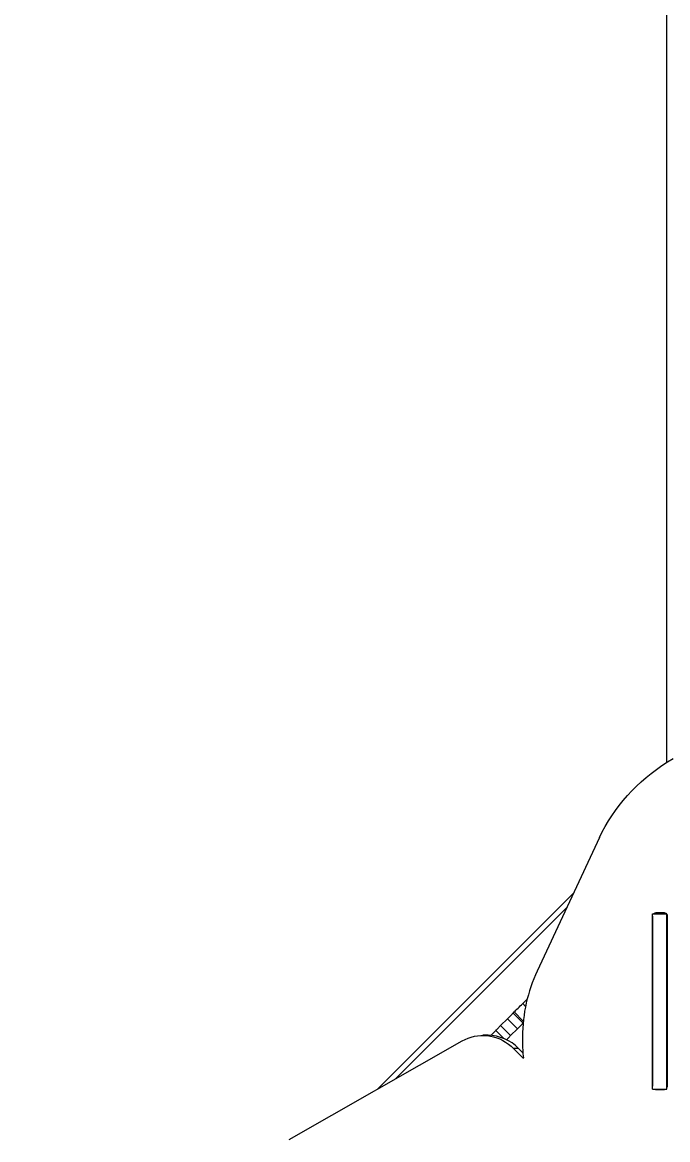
# Model space of a CAD drawing. Header units: millimetres. Extents: x -9608 to 9087, y -7864 to 6934.
# Drawn here: x -3909 to -2952, y -1429 to 229 of the extents above; entities that cross this region are included whole.
import ezdxf

# ---------------------------------------------------------------- set-up
doc = ezdxf.new("R2010")
doc.units = ezdxf.units.MM
for name, color, linetype in [('DIKOM_ОБЪЕКТ', 7, 'Continuous'), ('DIKOM_РАЗМЕР_ЗОНА', 7, 'Continuous'), ('DIKOM_РАЗМЕР_ОБЪЕКТА', 7, 'Continuous')]:
    doc.layers.add(name, color=color, linetype=linetype)
doc.styles.add('style1', font='arial.ttf', dxfattribs={"width": 0.8})
doc.dimstyles.new('1-50', dxfattribs={"dimtxt": 300, "dimasz": 200, "dimexe": 100, "dimexo": 0, "dimgap": 100, "dimtad": 1, "dimtxsty": 'style1', "dimcen": 200, "dimclrd": 7, "dimclre": 7, "dimclrt": 7, "dimadec": 1, "dimazin": 2, "dimtfac": 1, "dimtmove": 0, "dimatfit": 2, "dimfxl": 0, "dimlwd": 25, "dimlwe": 18, "dimarcsym": 0})

# ---------------------------------------------------------------- blocks, each defined once
blk = doc.blocks.new('*D16')
at = {"layer": 'Defpoints', "color": 0, "transparency": 16777216}
for p in [(-6125, 3662.5), (7039, -2261), (7039, -7136.2)]:
    blk.add_point(p, dxfattribs=at)
at = {"layer": 'DIKOM_РАЗМЕР_ОБЪЕКТА', "color": 7, "lineweight": 18, "transparency": 16777216}
for p, q in [((-6125, 3662.5), (-6125, -7236.2)), ((7039, -2261), (7039, -7236.2))]:
    blk.add_line(p, q, dxfattribs=at)
at = {"layer": 'DIKOM_РАЗМЕР_ОБЪЕКТА', "color": 7, "lineweight": 25, "transparency": 16777216}
blk.add_line((-5925, -7136.2), (6839, -7136.2), dxfattribs=at)
at = {"layer": 'DIKOM_РАЗМЕР_ОБЪЕКТА', "color": 7, "transparency": 16777216}
for points in [[(-5925, -7102.9), (-5925, -7169.5), (-6125, -7136.2)], [(6839, -7102.9), (6839, -7169.5), (7039, -7136.2)]]:
    blk.add_solid(points, dxfattribs=at)
at = {"layer": 'DIKOM_РАЗМЕР_ОБЪЕКТА', "color": 7, "transparency": 16777216, "insert": (326.4, -6882.9), "char_height": 300, "attachment_point": 5, "style": 'style1'}
blk.add_mtext('13200', dxfattribs=at)
blk = doc.blocks.new('*D17')
at = {"layer": 'Defpoints', "color": 0, "transparency": 16777216}
for p in [(779.9, 5437.6), (-8598.7, -4942), (837.1, -4942)]:
    blk.add_point(p, dxfattribs=at)
at = {"layer": 'DIKOM_РАЗМЕР_ОБЪЕКТА', "color": 7, "lineweight": 18, "transparency": 16777216}
for p, q in [((779.9, 5437.6), (-8698.7, 5437.6)), ((837.1, -4942), (-8698.7, -4942))]:
    blk.add_line(p, q, dxfattribs=at)
at = {"layer": 'DIKOM_РАЗМЕР_ОБЪЕКТА', "color": 7, "lineweight": 25, "transparency": 16777216}
blk.add_line((-8598.7, 5237.6), (-8598.7, -4742), dxfattribs=at)
at = {"layer": 'DIKOM_РАЗМЕР_ОБЪЕКТА', "color": 7, "transparency": 16777216}
for points in [[(-8632.1, 5237.6), (-8565.4, 5237.6), (-8598.7, 5437.6)], [(-8632.1, -4742), (-8565.4, -4742), (-8598.7, -4942)]]:
    blk.add_solid(points, dxfattribs=at)
at = {"layer": 'DIKOM_РАЗМЕР_ОБЪЕКТА', "color": 7, "transparency": 16777216, "insert": (-8851.9, -261.4), "char_height": 300, "attachment_point": 5, "rotation": 90, "style": 'style1'}
blk.add_mtext('10400', dxfattribs=at)
blk = doc.blocks.new('*D18')
at = {"layer": 'Defpoints', "color": 0, "transparency": 16777216}
for p in [(-1043.2, 6929.6), (-9158.1, -6445.8), (-215.1, -6445.8)]:
    blk.add_point(p, dxfattribs=at)
at = {"layer": 'DIKOM_РАЗМЕР_ЗОНА', "color": 7, "lineweight": 18, "transparency": 16777216}
for p, q in [((-1043.2, 6929.6), (-9258.1, 6929.6)), ((-215.1, -6445.8), (-9258.1, -6445.8))]:
    blk.add_line(p, q, dxfattribs=at)
at = {"layer": 'DIKOM_РАЗМЕР_ЗОНА', "color": 7, "lineweight": 25, "transparency": 16777216}
blk.add_line((-9158.1, 6729.6), (-9158.1, -6245.8), dxfattribs=at)
at = {"layer": 'DIKOM_РАЗМЕР_ЗОНА', "color": 7, "transparency": 16777216}
for points in [[(-9191.5, 6729.6), (-9124.8, 6729.6), (-9158.1, 6929.6)], [(-9191.5, -6245.8), (-9124.8, -6245.8), (-9158.1, -6445.8)]]:
    blk.add_solid(points, dxfattribs=at)
at = {"layer": 'DIKOM_РАЗМЕР_ЗОНА', "color": 7, "transparency": 16777216, "insert": (-9411.4, -257.2), "char_height": 300, "attachment_point": 5, "rotation": 90, "style": 'style1'}
blk.add_mtext('13400', dxfattribs=at)
blk = doc.blocks.new('*D19')
at = {"layer": 'Defpoints', "color": 0, "transparency": 16777216}
for p in [(-8101.5, 2662.5), (9079.7, -1911.4), (9079.7, -7764.5)]:
    blk.add_point(p, dxfattribs=at)
at = {"layer": 'DIKOM_РАЗМЕР_ЗОНА', "color": 7, "lineweight": 18, "transparency": 16777216}
for p, q in [((-8101.5, 2662.5), (-8101.5, -7864.5)), ((9079.7, -1911.4), (9079.7, -7864.5))]:
    blk.add_line(p, q, dxfattribs=at)
at = {"layer": 'DIKOM_РАЗМЕР_ЗОНА', "color": 7, "lineweight": 25, "transparency": 16777216}
blk.add_line((-7901.5, -7764.5), (8879.7, -7764.5), dxfattribs=at)
at = {"layer": 'DIKOM_РАЗМЕР_ЗОНА', "color": 7, "transparency": 16777216}
for points in [[(-7901.5, -7731.1), (-7901.5, -7797.8), (-8101.5, -7764.5)], [(8879.7, -7731.1), (8879.7, -7797.8), (9079.7, -7764.5)]]:
    blk.add_solid(points, dxfattribs=at)
at = {"layer": 'DIKOM_РАЗМЕР_ЗОНА', "color": 7, "transparency": 16777216, "insert": (369.4, -7511.3), "char_height": 300, "attachment_point": 5, "style": 'style1'}
blk.add_mtext('17200', dxfattribs=at)

msp = doc.modelspace()

# ---------------------------------------------------------------- linework, layer by layer
at = {"layer": 'DIKOM_ОБЪЕКТ', "color": 7, "linetype": 'Continuous', "lineweight": 15}
for p, q in [((-2953.122, 465.587), (-2953.122, -868.832)), ((-3052.625, -980.216), (-3145.093, -1178.365)), ((-3091.245, -1062.977), (-3382.23, -1353.964)), ((-3101.147, -1084.188), (-3355.878, -1338.917)), ((-2973.874, -1093.717), (-2952.878, -1093.717)), ((-2973.874, -1353.525), (-2973.874, -1093.717)), ((-2957.654, -1091.876), (-2968.045, -1091.87)), ((-2968.045, -1093.717), (-2968.045, -1091.87)), ((-2957.654, -1093.717), (-2957.654, -1091.876)), ((-2952.878, -1353.525), (-2952.878, -1093.717)), ((-2974.057, -1097.062), (-2974.271, -1349.075)), ((-2974.057, -1104.562), (-2974.255, -1349.316)), ((-2974.057, -1104.562), (-2974.057, -1097.062)), ((-2951.871, -1349.159), (-2951.657, -1097.076)), ((-3166.653, -1226.702), (-3159.97, -1220.005)), ((-3166.653, -1226.702), (-3162.442, -1230.915)), ((-3180.829, -1240.864), (-3179.15, -1239.198)), ((-3180.829, -1240.864), (-3166.043, -1255.643)), ((-3179.15, -1239.198), (-3165.753, -1252.604)), ((-3199.384, -1259.431), (-3189.114, -1249.15)), ((-3199.384, -1259.431), (-3184.537, -1274.281)), ((-3189.114, -1249.15), (-3174.252, -1263.999)), ((-3218.121, -1273.813), (-3225.629, -1273.813)), ((-3213.925, -1273.961), (-3206.54, -1266.585)), ((-3206.54, -1266.585), (-3194.531, -1278.594)), ((-3184.537, -1274.281), (-3174.252, -1263.999)), ((-3166.943, -1275.707), (-3166.943, -1283.207)), ((-3513.074, -1428.653), (-3256.329, -1282.097)), ((-3180.264, -1293.339), (-3165.479, -1308.125)), ((-3172.772, -1293.339), (-3180.264, -1293.339)), ((-3172.772, -1293.339), (-3166.333, -1299.782)), ((-2973.874, -1353.525), (-2952.878, -1353.525)), ((-2968.274, -1354.276), (-2957.867, -1354.282))]:
    msp.add_line(p, q, dxfattribs=at)
at = {"layer": 'DIKOM_ОБЪЕКТ', "color": 7, "linetype": 'Continuous', "lineweight": 15, "flags": 128}
for points in [[(-3052.625, -980.216), (-3048.566, -971.93), (-3044.171, -963.771), (-3039.456, -955.749), (-3034.436, -947.873), (-3029.095, -940.152), (-3023.434, -932.596), (-3017.499, -925.214), (-3011.258, -918.015), (-3004.727, -911.008), (-2997.922, -904.201), (-2990.857, -897.602), (-2983.533, -891.218), (-2975.949, -885.058), (-2968.137, -879.13), (-2960.08, -873.439), (-2951.81, -867.994), (-2943.311, -862.8)], [(-2974.057, -1097.062), (-2973.935, -1096.048), (-2973.874, -1095.833)], [(-2974.057, -1104.562), (-2973.935, -1103.548), (-2973.874, -1103.333)], [(-3179.15, -1239.198), (-3177.975, -1238.012), (-3176.633, -1236.673), (-3175.153, -1235.2), (-3173.581, -1233.618), (-3171.902, -1231.951), (-3170.178, -1230.225), (-3168.423, -1228.466), (-3166.653, -1226.702)], [(-3189.114, -1249.15), (-3187.924, -1247.963), (-3186.749, -1246.792), (-3185.605, -1245.65), (-3184.506, -1244.553), (-3183.469, -1243.512), (-3182.507, -1242.543), (-3181.622, -1241.656), (-3180.829, -1240.864)], [(-3206.54, -1266.585), (-3205.792, -1265.831), (-3204.984, -1265.022), (-3204.129, -1264.165), (-3203.229, -1263.268), (-3202.298, -1262.338), (-3201.337, -1261.383), (-3200.375, -1260.411), (-3199.384, -1259.431)], [(-3174.252, -1263.999), (-3173.077, -1262.813), (-3171.902, -1261.641), (-3170.758, -1260.499), (-3169.659, -1259.402), (-3168.622, -1258.361), (-3167.645, -1257.392), (-3166.76, -1256.505), (-3166.058, -1255.797)], [(-3256.329, -1282.097), (-3251.981, -1279.824), (-3247.495, -1277.903), (-3242.917, -1276.343), (-3238.248, -1275.151), (-3233.517, -1274.334), (-3228.757, -1273.895), (-3223.981, -1273.836), (-3219.205, -1274.157), (-3214.459, -1274.858), (-3209.775, -1275.935), (-3205.167, -1277.381), (-3200.65, -1279.191), (-3196.256, -1281.357), (-3191.998, -1283.867), (-3187.909, -1286.71), (-3183.987, -1289.873), (-3180.264, -1293.339)], [(-3190.64, -1280.379), (-3190.137, -1279.871), (-3189.282, -1279.015), (-3188.382, -1278.117), (-3187.451, -1277.187), (-3186.49, -1276.232), (-3185.513, -1275.26), (-3184.537, -1274.281)], [(-2973.874, -1350.914), (-2974.149, -1350.089), (-2974.271, -1349.075)]]:
    msp.add_lwpolyline(points, dxfattribs=at)
at = {"layer": 'DIKOM_ОБЪЕКТ', "color": 7, "linetype": 'Continuous', "lineweight": 15}
for centre, radius, start, end in [((-2968.141, -1098.264), 6.395, 89.137939, 134.682142), ((-2957.54, -1098.205), 6.33, 45.15781, 91.033715), ((-2956.52, -1097.145), 4.863, 0.807997, 41.504802), ((-2956.587, -1104.689), 4.942, 4.083974, 41.368593), ((-2936.74, -1276.258), 230.204, 154.833913, 179.862882), ((-3218.927, -1338.111), 64.303, 44.12866, 89.281762), ((-2952.331, -1283.67), 214.613, 179.876582, 186.266286), ((-2968.293, -1347.59), 6.686, 242.58119, 270.161287), ((-2957.832, -1347.653), 6.629, 269.697732, 297.663246), ((-2956.502, -1349.092), 4.631, 321.485148, 359.172804)]:
    msp.add_arc(centre, radius, start, end, dxfattribs=at)

# ---------------------------------------------------------------- dimensions: what is measured, and where the dimension line sits
at = {"layer": 'DIKOM_РАЗМЕР_ЗОНА'}
dim = msp.add_linear_dim(base=(-9158.142, -6445.841), p1=(-1043.162, 6929.576), p2=(-215.074, -6445.841), angle=90, text='13400', dimstyle='1-50', dxfattribs=at)
dim.commit()
dim.dimension.update_dxf_attribs({"geometry": '*D18', "text_midpoint": (-9158.142, -257.239), "dimtype": 160})
dim = msp.add_linear_dim(base=(9079.685, -7764.48), p1=(-8101.458, 2662.494), p2=(9079.685, -1911.421), text='17200', dimstyle='1-50', dxfattribs=at)
dim.commit()
dim.dimension.update_dxf_attribs({"geometry": '*D19', "text_midpoint": (369.421, -7764.48), "dimtype": 160})
at = {"layer": 'DIKOM_РАЗМЕР_ОБЪЕКТА'}
dim = msp.add_linear_dim(base=(-8598.733, -4942.044), p1=(779.88, 5437.622), p2=(837.115, -4942.044), angle=90, text='10400', dimstyle='1-50', dxfattribs=at)
dim.commit()
dim.dimension.update_dxf_attribs({"geometry": '*D17', "text_midpoint": (-8598.733, -261.45), "dimtype": 160})
dim = msp.add_linear_dim(base=(7038.989, -7136.194), p1=(-6124.982, 3662.494), p2=(7038.989, -2261.037), text='13200', dimstyle='1-50', dxfattribs=at)
dim.commit()
dim.dimension.update_dxf_attribs({"geometry": '*D16', "text_midpoint": (326.371, -7136.194), "dimtype": 160})

doc.saveas('drawing.dxf')
